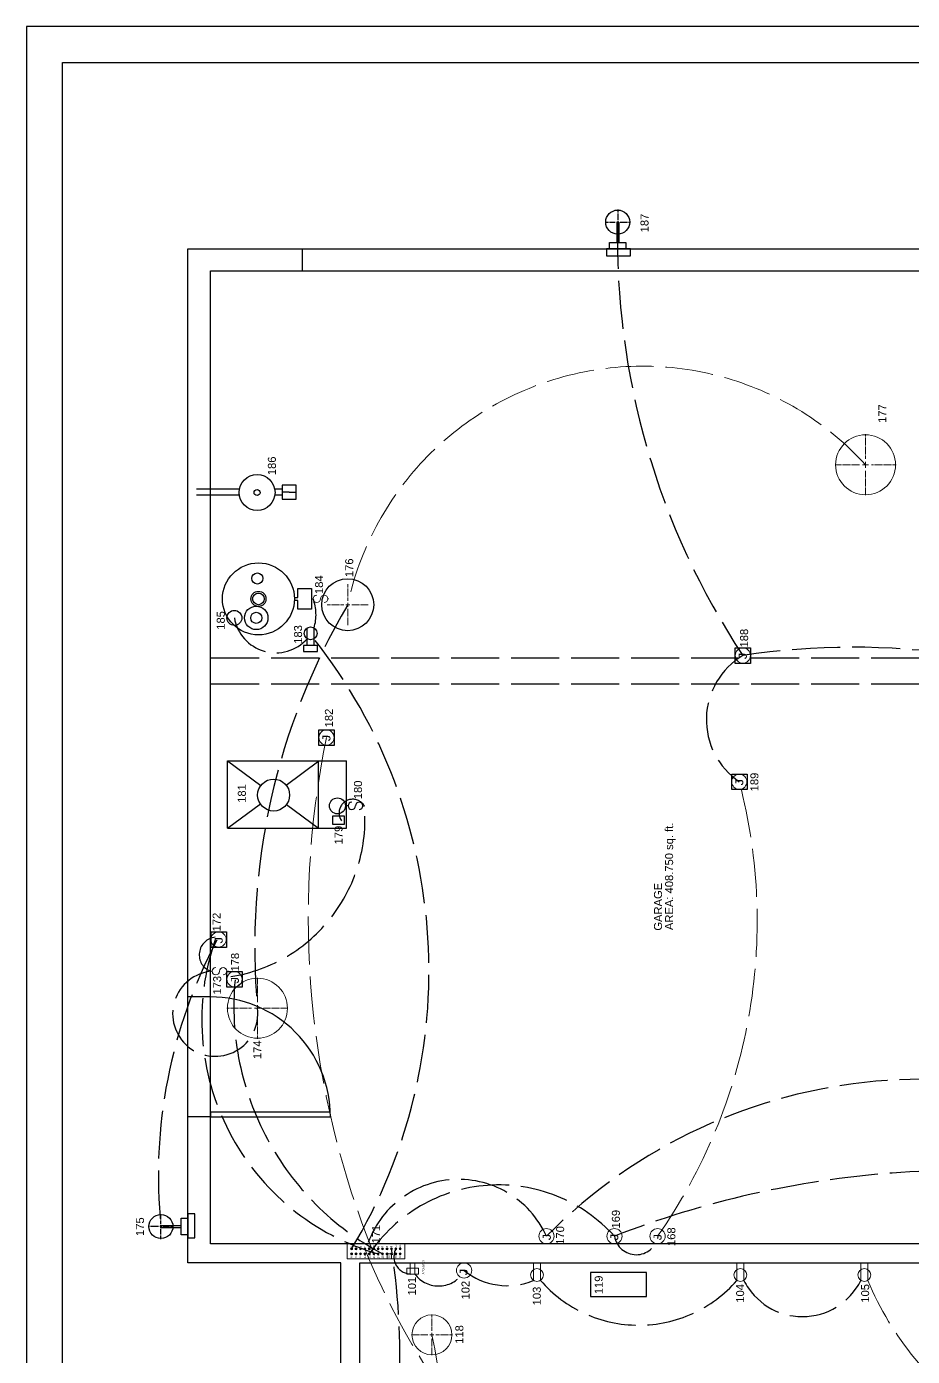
# Model space of a CAD drawing. Header units: inches. Extents: x 12 to 644, y -4 to 515.
# Drawn here: x 12.1 to 233.6, y 182.9 to 515.3 of the extents above; entities that cross this region are included whole.
import ezdxf

# ---------------------------------------------------------------- set-up
doc = ezdxf.new("R2010")
doc.units = ezdxf.units.IN
doc.header["$MEASUREMENT"] = 0
doc.linetypes.add('ACAD_ISO02W100', pattern=[15, 12, -3])
doc.linetypes.add('CENTER2', pattern=[1.125, 0.75, -0.125, 0.125, -0.125])
doc.layers.get('0').update_dxf_attribs({"color": 1, "lineweight": 9})
for name, color, linetype, lineweight in [('00-page-edge', 7, 'Continuous', 9), ('A101-Floorplan-1st-floor', 7, 'Continuous', 9), ('A101-Text', 7, 'Continuous', 9), ('E101-Electrical-1st-floor', 7, 'Continuous', 9)]:
    doc.layers.add(name, color=color, linetype=linetype, lineweight=lineweight)
doc.layers.get('0').off()
doc.styles.add('Reg', font='Courier New.ttf', dxfattribs={"height": 1})
doc.styles.add('Small', font='Arial.ttf', dxfattribs={"height": 0.5})
doc.styles.get("Standard").update_dxf_attribs({"font": 'Arial.ttf', "height": 2})

# ---------------------------------------------------------------- blocks, each defined once
blk = doc.blocks.new('driveway-area-led')
at = {"layer": 'E101-Electrical-1st-floor', "lineweight": 30}
for p, q in [((0, 2.82, -94.38), (-1.75, 2.82, -94.38)), ((-1.75, 2.82, -94.38), (-1.75, -3.18, -94.38)), ((0, -3.18, -94.38), (0, 2.82, -94.38)), ((0, 2.06, -94.38), (1.62, 2.06, -94.38)), ((0, -2.06, -94.38), (0, 2.06, -94.38)), ((1.62, 2.06, -94.38), (1.62, -2.06, -94.38)), ((6.7, 0.25, -94.38), (1.62, 0.25, -94.38)), ((-1.75, -3.18, -94.38), (0, -3.18, -94.38)), ((1.62, -2.06, -94.38), (0, -2.06, -94.38)), ((6.7, -0.25, -94.38), (1.62, -0.25, -94.38))]:
    blk.add_line(p, q, dxfattribs=at)
at = {"layer": 'E101-Electrical-1st-floor', "linetype": 'CENTER2', "lineweight": 30}
for p, q in [((6.1, 0, -94.38), (3.58, 0, -94.38)), ((6.7, 3.12, -94.38), (6.7, 0.6, -94.38)), ((9.82, 0, -94.38), (7.3, 0, -94.38)), ((6.7, -0.6, -94.38), (6.7, -3.12, -94.38))]:
    blk.add_line(p, q, dxfattribs=at)
at = {"layer": 'E101-Electrical-1st-floor', "linetype": 'Continuous', "lineweight": 30}
for p, q in [((7, 0, -94.38), (6.4, 0, -94.38)), ((6.7, 0.3, -94.38), (6.7, -0.3, -94.38))]:
    blk.add_line(p, q, dxfattribs=at)
at = {"layer": 'E101-Electrical-1st-floor', "lineweight": 30}
blk.add_circle((6.7, 0, -94.38), 3, dxfattribs=at)
blk = doc.blocks.new('garage-door-exit-to-trailer')
at = {"layer": 'A101-Floorplan-1st-floor', "lineweight": 30}
for p, q in [((0, 0), (0, -30)), ((1.25, 0), (0, 0)), ((1.25, 0), (1.25, -29.97))]:
    blk.add_line(p, q, dxfattribs=at)
blk.add_arc((0, 0), 30, 270, 0, dxfattribs=at)
blk = doc.blocks.new('L1-switch-173')
at = {"layer": 'E101-Electrical-1st-floor'}
for p, q in [((0, -0.41, -43), (0, 0, -43)), ((0, -4.08, -43), (0, -4.49, -43))]:
    blk.add_line(p, q, dxfattribs=at)
for centre, start, end in [((0, -1.32, -43), 0, 180), ((0, -1.34, -43), 180, 270), ((0, -3.17, -43), 180, 90)]:
    blk.add_arc(centre, 0.916, start, end, dxfattribs=at)
blk = doc.blocks.new('outdoor-led-175')
at = {"layer": 'E101-Electrical-1st-floor', "linetype": 'CENTER2', "lineweight": 30}
for p, q in [((-3.12, 6.7, -104.62), (-0.6, 6.7, -104.62)), ((0, 7.3, -104.62), (0, 9.82, -104.62)), ((0.6, 6.7, -104.62), (3.12, 6.7, -104.62)), ((0, 3.58, -104.62), (0, 6.1, -104.62))]:
    blk.add_line(p, q, dxfattribs=at)
at = {"layer": 'E101-Electrical-1st-floor', "linetype": 'Continuous', "lineweight": 30}
for p, q in [((-0.3, 6.7, -104.62), (0.3, 6.7, -104.62)), ((0, 6.4, -104.62), (0, 7, -104.62))]:
    blk.add_line(p, q, dxfattribs=at)
at = {"layer": 'E101-Electrical-1st-floor', "lineweight": 30}
for p, q in [((-0.25, 6.7, -104.62), (-0.25, 1.62, -104.62)), ((0.25, 6.7, -104.62), (0.25, 1.62, -104.62)), ((-2.82, 0, -104.62), (-2.82, -1.75, -104.62)), ((3.18, 0, -104.62), (-2.82, 0, -104.62)), ((-2.06, 0, -104.62), (-2.06, 1.62, -104.62)), ((-2.06, 1.62, -104.62), (2.06, 1.62, -104.62)), ((2.06, 0, -104.62), (-2.06, 0, -104.62)), ((2.06, 1.62, -104.62), (2.06, 0, -104.62)), ((3.18, -1.75, -104.62), (3.18, 0, -104.62)), ((-2.82, -1.75, -104.62), (3.18, -1.75, -104.62))]:
    blk.add_line(p, q, dxfattribs=at)
blk.add_circle((0, 6.7, -104.62), 3, dxfattribs=at)
blk = doc.blocks.new('L1-j-box-102')
at = {"layer": 'E101-Electrical-1st-floor'}
blk.add_circle((-1.9, 0.04, -15.62), 1.9, dxfattribs=at)
at = {"layer": 'E101-Electrical-1st-floor', "lineweight": 5, "style": 'Reg'}
blk.add_text('J', height=2, dxfattribs=at).set_placement((-3.35, -0.84, -15.62))
blk = doc.blocks.new('L1-duplex-103')
at = {"layer": 'E101-Electrical-1st-floor'}
for p, q in [((0, 0, -15.88), (-4.39, 0, -15.88)), ((0, -1.73, -15.88), (-4.38, -1.73, -15.88))]:
    blk.add_line(p, q, dxfattribs=at)
blk.add_circle((-3.03, -0.86, -15.88), 1.61, dxfattribs=at)
blk = doc.blocks.new('L1-duplex-104')
at = {"layer": 'E101-Electrical-1st-floor'}
for p, q in [((0, 0, -16.38), (-4.39, 0, -16.38)), ((0, -1.73, -16.38), (-4.38, -1.73, -16.38))]:
    blk.add_line(p, q, dxfattribs=at)
blk.add_circle((-3.03, -0.86, -16.38), 1.61, dxfattribs=at)
blk = doc.blocks.new('L1-duplex-105')
at = {"layer": 'E101-Electrical-1st-floor'}
for p, q in [((0, 0, -15.87), (-4.39, 0, -15.87)), ((0, -1.73, -15.87), (-4.38, -1.73, -15.87))]:
    blk.add_line(p, q, dxfattribs=at)
blk.add_circle((-3.03, -0.86, -15.87), 1.61, dxfattribs=at)
blk = doc.blocks.new('*U240')
at = {"layer": 'E101-Electrical-1st-floor', "color": 0, "linetype": 'CENTER2', "transparency": 16777216}
for p, q in [((0, 1), (0, 5.12)), ((-5.12, 0), (-1, 0)), ((1, 0), (5.12, 0)), ((0, -5.12), (0, -1))]:
    blk.add_line(p, q, dxfattribs=at)
at = {"layer": 'E101-Electrical-1st-floor', "color": 0, "linetype": 'Continuous', "transparency": 16777216}
for p, q in [((-0.5, 0), (0.5, 0)), ((0, -0.5), (0, 0.5))]:
    blk.add_line(p, q, dxfattribs=at)
blk = doc.blocks.new('L1-ceiling-led-118')
at = {"layer": 'E101-Electrical-1st-floor'}
blk.add_circle((0, 0, -94.12), 5, dxfattribs=at)
at = {"layer": 'E101-Electrical-1st-floor', "linetype": 'CENTER2'}
blk.add_blockref('*U240', (0, 0, -94.12), dxfattribs=at)
blk = doc.blocks.new('L1-ceiling-register-119')
at = {"layer": 'A101-Floorplan-1st-floor', "lineweight": 30}
for p, q in [((-6, 0, -95.12), (-6, -14, -95.12)), ((0, 0, -95.12), (-6, 0, -95.12)), ((0, -14, -95.12), (0, 0, -95.12)), ((-6, -14, -95.12), (0, -14, -95.12))]:
    blk.add_line(p, q, dxfattribs=at)
blk = doc.blocks.new('L1-ceiling-j-box-178')
at = {"layer": 'E101-Electrical-1st-floor', "lineweight": 30}
for p, q in [((-1.98, -1.95, -97.62), (-1.98, 1.9, -97.62)), ((-1.98, 1.9, -97.62), (0, 1.9, -97.62)), ((0, 1.9, -97.62), (1.93, 1.9, -97.62)), ((1.93, 1.9, -97.62), (1.93, -1.95, -97.62)), ((1.93, -1.95, -97.62), (-1.98, -1.95, -97.62))]:
    blk.add_line(p, q, dxfattribs=at)
at = {"layer": 'E101-Electrical-1st-floor'}
blk.add_circle((0, 0, -97.62), 1.9, dxfattribs=at)
at = {"layer": 'E101-Electrical-1st-floor', "lineweight": 5, "style": 'Reg'}
blk.add_text('J', height=2, dxfattribs=at).set_placement((-1.27, -1.1, -97.62))
blk = doc.blocks.new('L1-ceiling-j-box-172')
at = {"layer": 'E101-Electrical-1st-floor', "lineweight": 30}
for p, q in [((-1.98, -1.95, -98.88), (-1.98, 1.9, -98.88)), ((-1.98, 1.9, -98.88), (0, 1.9, -98.88)), ((0, 1.9, -98.88), (1.93, 1.9, -98.88)), ((1.93, 1.9, -98.88), (1.93, -1.95, -98.88)), ((1.93, -1.95, -98.88), (-1.98, -1.95, -98.88))]:
    blk.add_line(p, q, dxfattribs=at)
at = {"layer": 'E101-Electrical-1st-floor'}
blk.add_circle((0, 0, -98.88), 1.9, dxfattribs=at)
at = {"layer": 'E101-Electrical-1st-floor', "lineweight": 5, "style": 'Reg'}
blk.add_text('J', height=2, dxfattribs=at).set_placement((-1.24, -1.02, -98.88))
blk = doc.blocks.new('L1-j-box-182')
at = {"layer": 'E101-Electrical-1st-floor', "lineweight": 30}
for p, q in [((-1.98, -1.95, -100.38), (-1.98, 1.9, -100.38)), ((-1.98, 1.9, -100.38), (0, 1.9, -100.38)), ((0, 1.9, -100.38), (1.93, 1.9, -100.38)), ((1.93, 1.9, -100.38), (1.93, -1.95, -100.38)), ((1.93, -1.95, -100.38), (-1.98, -1.95, -100.38))]:
    blk.add_line(p, q, dxfattribs=at)
at = {"layer": 'E101-Electrical-1st-floor'}
blk.add_circle((0, 0, -100.38), 1.9, dxfattribs=at)
at = {"layer": 'E101-Electrical-1st-floor', "lineweight": 5, "style": 'Reg'}
blk.add_text('J', height=2, dxfattribs=at).set_placement((-1.16, -0.99, -100.38))
blk = doc.blocks.new('water-heater-switch')
at = {"layer": 'E101-Electrical-1st-floor'}
for p, q in [((0, -0.41), (0, 0)), ((0, -4.08), (0, -4.32))]:
    blk.add_line(p, q, dxfattribs=at)
for centre, start, end in [((0, -1.32), 0, 180), ((0, -1.34), 180, 270), ((0, -3.17), 180, 90)]:
    blk.add_arc(centre, 0.916, start, end, dxfattribs=at)
blk = doc.blocks.new('L1-water-heater-184')
at = {"layer": 'E101-Electrical-1st-floor', "lineweight": -3}
blk.add_lwpolyline([(0.37, -9), (0.37, -9.86), (2.56, -9.86), (2.56, -13.25), (-2.56, -13.25), (-2.56, -9.86), (-0.38, -9.86), (-0.38, -9)], dxfattribs=at)
for centre, radius in [((0, 0), 9), ((-4.75, 0.55), 2.93), ((-4.75, 0.55), 1.39), ((0, 0), 1.88), ((0, 0), 1.45), ((5.1, 0.27), 1.39)]:
    blk.add_circle(centre, radius, dxfattribs=at)
blk.add_blockref('water-heater-switch', (0, -13.25), dxfattribs=at)
blk = doc.blocks.new('L1-framing-for-expansion-tank')
at = {"layer": 'A101-Floorplan-1st-floor', "lineweight": -3}
for p, q in [((1, 14.24), (1, 24.95)), ((2.5, 14.22), (2.5, 24.95)), ((1, 3.5), (1, 5.36)), ((1.75, 1.75), (1.75, 3.5)), ((2.5, 3.5), (2.5, 5.38)), ((1.75, 1.75), (1.75, 0))]:
    blk.add_line(p, q, dxfattribs=at)
blk.add_lwpolyline([(0, 0), (3.5, 0), (3.5, 3.5), (0, 3.5)], close=True, dxfattribs=at)
blk.add_lwpolyline([(0, 0), (3.5, 0), (3.5, 3.5), (0, 3.5)], close=True, dxfattribs=at)
blk = doc.blocks.new('L1-expansion-tank-186-reference')
at = {"layer": 'A101-Floorplan-1st-floor', "lineweight": -3}
for radius in [4.49, 0.75]:
    blk.add_circle((388.22, -77.44), radius, dxfattribs=at)
blk = doc.blocks.new('L1-water-heater-184-reference')
at = {"layer": 'A101-Floorplan-1st-floor'}
for p, q in [((0, -13.66), (0, -13.25)), ((0, -17.33), (0, -17.57))]:
    blk.add_line(p, q, dxfattribs=at)
at = {"layer": 'A101-Floorplan-1st-floor', "lineweight": -3}
blk.add_lwpolyline([(0.37, -9), (0.37, -9.86), (2.56, -9.86), (2.56, -13.25), (-2.56, -13.25), (-2.56, -9.86), (-0.38, -9.86), (-0.38, -9)], dxfattribs=at)
for centre, radius in [((0, 0), 9), ((-4.75, 0.55), 2.93), ((-4.75, 0.55), 1.39), ((0, 0), 1.88), ((0, 0), 1.45), ((5.1, 0.27), 1.39)]:
    blk.add_circle(centre, radius, dxfattribs=at)
at = {"layer": 'A101-Floorplan-1st-floor'}
for centre, start, end in [((0, -14.57), 0, 180), ((0, -14.59), 180, 270), ((0, -16.42), 180, 90)]:
    blk.add_arc(centre, 0.916, start, end, dxfattribs=at)
blk = doc.blocks.new('L1-ceiling-j-box-188')
at = {"layer": 'E101-Electrical-1st-floor', "lineweight": 30}
for p, q in [((-1.98, -1.95, -96.38), (-1.98, 1.9, -96.38)), ((-1.98, 1.9, -96.38), (0, 1.9, -96.38)), ((0, 1.9, -96.38), (1.93, 1.9, -96.38)), ((1.93, 1.9, -96.38), (1.93, -1.95, -96.38)), ((1.93, -1.95, -96.38), (-1.98, -1.95, -96.38))]:
    blk.add_line(p, q, dxfattribs=at)
at = {"layer": 'E101-Electrical-1st-floor'}
blk.add_circle((0, 0, -96.38), 1.9, dxfattribs=at)
at = {"layer": 'E101-Electrical-1st-floor', "lineweight": 5, "style": 'Reg'}
blk.add_text('J', height=2, dxfattribs=at).set_placement((-1.16, -0.99, -96.38))
blk = doc.blocks.new('L1-ceiling-j-box-189')
at = {"layer": 'E101-Electrical-1st-floor', "lineweight": 30}
for p, q in [((-1.98, -1.95, -101.5), (-1.98, 1.9, -101.5)), ((-1.98, 1.9, -101.5), (0, 1.9, -101.5)), ((0, 1.9, -101.5), (1.93, 1.9, -101.5)), ((1.93, 1.9, -101.5), (1.93, -1.95, -101.5)), ((1.93, -1.95, -101.5), (-1.98, -1.95, -101.5))]:
    blk.add_line(p, q, dxfattribs=at)
at = {"layer": 'E101-Electrical-1st-floor'}
blk.add_circle((0, 0, -101.5), 1.9, dxfattribs=at)
at = {"layer": 'E101-Electrical-1st-floor', "lineweight": 5, "style": 'Reg'}
blk.add_text('J', height=2, dxfattribs=at).set_placement((-1.16, -0.99, -101.5))
blk = doc.blocks.new('L1-j-box-168')
at = {"layer": 'E101-Electrical-1st-floor'}
blk.add_circle((0, 0, -74.5), 1.9, dxfattribs=at)
at = {"layer": 'E101-Electrical-1st-floor', "lineweight": 5, "style": 'Reg'}
blk.add_text('J', height=2, dxfattribs=at).set_placement((-1.26, -0.99, -74.5))
blk = doc.blocks.new('L1-j-box-169')
at = {"layer": 'E101-Electrical-1st-floor'}
blk.add_circle((0, 0, -58), 1.9, dxfattribs=at)
at = {"layer": 'E101-Electrical-1st-floor', "lineweight": 5, "style": 'Reg'}
blk.add_text('J', height=2, dxfattribs=at).set_placement((-1.26, -0.96, -58))
blk = doc.blocks.new('L1-Furnace-181')
at = {"layer": 'E101-Electrical-1st-floor', "lineweight": -3, "elevation": -22.75}
blk.add_lwpolyline([(-4.59, -1.75), (-2.59, -1.75), (-2.59, 1.25), (-4.59, 1.25)], close=True, dxfattribs=at)
blk = doc.blocks.new('L1-furnace-181-reference')
at = {"layer": 'A101-Floorplan-1st-floor', "lineweight": -3}
for p, q in [((0, 29.75), (6.04, 21.52)), ((0, 29.75), (0, 0)), ((16.8, 29.75), (16.8, 0)), ((10.77, 15.08), (16.8, 6.87)), ((0, 0), (16.8, 0))]:
    blk.add_line(p, q, dxfattribs=at)
for points in [[(0, 29.75), (16.8, 29.75), (10.65, 21.42)], [(5.89, 14.99), (-0.01, 7), (16.8, 7)]]:
    blk.add_lwpolyline(points, dxfattribs=at)
for centre, radius in [((8.27, 18.2), 4), ((5.56, 2.25), 2)]:
    blk.add_circle(centre, radius, dxfattribs=at)
at = {"layer": 'A101-Floorplan-1st-floor', "lineweight": 5}
blk.add_blockref('L1-Furnace-181', (5.56, 2.25, 22.75), dxfattribs=at)
blk = doc.blocks.new('L1-ceiling-led-176')
at = {"layer": 'E101-Electrical-1st-floor', "linetype": 'CENTER2'}
for p, q in [((0, 1, -100.88), (0, 5.12, -100.88)), ((-5.12, 0, -100.88), (-1, 0, -100.88)), ((1, 0, -100.88), (5.12, 0, -100.88)), ((0, -5.12, -100.88), (0, -1, -100.88))]:
    blk.add_line(p, q, dxfattribs=at)
at = {"layer": 'E101-Electrical-1st-floor', "linetype": 'Continuous'}
for p, q in [((-0.5, 0, -100.88), (0.5, 0, -100.88)), ((0, -0.5, -100.88), (0, 0.5, -100.88))]:
    blk.add_line(p, q, dxfattribs=at)
blk = doc.blocks.new('L1-garage-ceiling-led-176')
at = {"layer": 'E101-Electrical-1st-floor', "lineweight": -3}
blk.add_circle((0, 0, -100.88), 6.5, dxfattribs=at)
at = {"lineweight": -3}
blk.add_blockref('L1-ceiling-led-176', (0, 0), dxfattribs=at)
blk = doc.blocks.new('*U309')
at = {"layer": 'E101-Electrical-1st-floor', "color": 0, "linetype": 'CENTER2', "transparency": 16777216}
for p, q in [((0, 1.5), (0, 7.62)), ((-7.62, 0), (-1.5, 0)), ((1.5, 0), (7.62, 0)), ((0, -7.62), (0, -1.5))]:
    blk.add_line(p, q, dxfattribs=at)
at = {"layer": 'E101-Electrical-1st-floor', "color": 0, "linetype": 'Continuous', "transparency": 16777216}
for p, q in [((-0.75, 0), (0.75, 0)), ((0, -0.75), (0, 0.75))]:
    blk.add_line(p, q, dxfattribs=at)
blk = doc.blocks.new('L1-garage-ceiling-led-174')
at = {"layer": 'E101-Electrical-1st-floor'}
blk.add_circle((0, 0, -98.88), 7.5, dxfattribs=at)
at = {"layer": 'E101-Electrical-1st-floor', "linetype": 'CENTER2'}
blk.add_blockref('*U309', (0, 0, -98.88), dxfattribs=at)
blk = doc.blocks.new('L1-garage-ceiling-led-177')
at = {"layer": 'E101-Electrical-1st-floor', "linetype": 'CENTER2'}
for p, q in [((0, 1.5, -96.25), (0, 7.62, -96.25)), ((-7.62, 0, -96.25), (-1.5, 0, -96.25)), ((1.5, 0, -96.25), (7.62, 0, -96.25)), ((0, -7.62, -96.25), (0, -1.5, -96.25))]:
    blk.add_line(p, q, dxfattribs=at)
at = {"layer": 'E101-Electrical-1st-floor', "linetype": 'Continuous'}
for p, q in [((-0.75, 0, -96.25), (0.75, 0, -96.25)), ((0, -0.75, -96.25), (0, 0.75, -96.25))]:
    blk.add_line(p, q, dxfattribs=at)
at = {"layer": 'E101-Electrical-1st-floor'}
blk.add_circle((0, 0, -96.25), 7.5, dxfattribs=at)
blk = doc.blocks.new('L1-186')
at = {"layer": 'A101-Floorplan-1st-floor', "lineweight": -3}
for radius in [4.49, 0.75]:
    blk.add_circle((0, 0), radius, dxfattribs=at)
blk = doc.blocks.new('L1-186-expansion-tank')
at = {"layer": 'E101-Electrical-1st-floor', "lineweight": -3}
for radius in [4.49, 0.75]:
    blk.add_circle((0, 0), radius, dxfattribs=at)
blk = doc.blocks.new('GE-125A-subpanel-171')
at = {"lineweight": 5}
for p, q in [((0, -14.38, -48.5), (0, 0, -48.5)), ((0, 0, -48.5), (3.75, 0, -48.5)), ((3.75, -15.19, -48.5), (3.75, 0.81, -48.5)), ((1, -1.11, -48.5), (1.5, -1.11, -48.5)), ((1, -2.21, -48.5), (1.5, -2.21, -48.5)), ((1, -3.32, -48.5), (1.5, -3.32, -48.5)), ((1.25, -1.36, -48.5), (1.25, -0.86, -48.5)), ((1.25, -2.46, -48.5), (1.25, -1.96, -48.5)), ((1.25, -3.57, -48.5), (1.25, -3.07, -48.5)), ((2.25, -1.11, -48.5), (2.75, -1.11, -48.5)), ((2.25, -2.21, -48.5), (2.75, -2.21, -48.5)), ((2.25, -3.32, -48.5), (2.75, -3.32, -48.5)), ((2.5, -1.36, -48.5), (2.5, -0.86, -48.5)), ((2.5, -2.46, -48.5), (2.5, -1.96, -48.5)), ((2.5, -3.57, -48.5), (2.5, -3.07, -48.5)), ((1, -4.42, -48.5), (1.5, -4.42, -48.5)), ((1, -5.53, -48.5), (1.5, -5.53, -48.5)), ((1, -6.64, -48.5), (1.5, -6.64, -48.5)), ((1.25, -4.67, -48.5), (1.25, -4.17, -48.5)), ((1.25, -5.78, -48.5), (1.25, -5.28, -48.5)), ((1.25, -6.89, -48.5), (1.25, -6.39, -48.5)), ((2.25, -4.42, -48.5), (2.75, -4.42, -48.5)), ((2.25, -5.53, -48.5), (2.75, -5.53, -48.5)), ((2.25, -6.64, -48.5), (2.75, -6.64, -48.5)), ((2.5, -4.67, -48.5), (2.5, -4.17, -48.5)), ((2.5, -5.78, -48.5), (2.5, -5.28, -48.5)), ((2.5, -6.89, -48.5), (2.5, -6.39, -48.5)), ((1.25, -9.96, -48.5), (0, -9.96, -48.5)), ((0, -9.96, -48.5), (0, -11.06, -48.5)), ((1, -7.74, -48.5), (1.5, -7.74, -48.5)), ((1, -8.85, -48.5), (1.5, -8.85, -48.5)), ((1, -9.96, -48.5), (1.5, -9.96, -48.5)), ((1.25, -7.99, -48.5), (1.25, -7.49, -48.5)), ((1.25, -9.1, -48.5), (1.25, -8.6, -48.5)), ((1.25, -10.21, -48.5), (1.25, -9.71, -48.5)), ((1.25, -11.06, -48.5), (1.25, -9.96, -48.5)), ((2.25, -7.74, -48.5), (2.75, -7.74, -48.5)), ((2.25, -8.85, -48.5), (2.75, -8.85, -48.5)), ((2.25, -9.96, -48.5), (2.75, -9.96, -48.5)), ((2.5, -7.99, -48.5), (2.5, -7.49, -48.5)), ((2.5, -9.1, -48.5), (2.5, -8.6, -48.5)), ((2.5, -10.21, -48.5), (2.5, -9.71, -48.5)), ((0, -11.06, -48.5), (1.25, -11.06, -48.5)), ((1, -11.06, -48.5), (1.5, -11.06, -48.5)), ((1, -12.17, -48.5), (1.5, -12.17, -48.5)), ((1, -13.27, -48.5), (1.5, -13.27, -48.5)), ((1.25, -11.31, -48.5), (1.25, -10.81, -48.5)), ((1.25, -12.42, -48.5), (1.25, -11.92, -48.5)), ((1.25, -13.52, -48.5), (1.25, -13.02, -48.5)), ((2.25, -11.06, -48.5), (2.75, -11.06, -48.5)), ((2.25, -12.17, -48.5), (2.75, -12.17, -48.5)), ((2.25, -13.27, -48.5), (2.75, -13.27, -48.5)), ((2.5, -11.31, -48.5), (2.5, -10.81, -48.5)), ((2.5, -12.42, -48.5), (2.5, -11.92, -48.5)), ((2.5, -13.52, -48.5), (2.5, -13.02, -48.5)), ((0, -14.38, -48.5), (3.75, -14.38, -48.5))]:
    blk.add_line(p, q, dxfattribs=at)
for centre in [(1.25, -1.11, -48.5), (1.25, -2.21, -48.5), (1.25, -3.32, -48.5), (2.5, -1.11, -48.5), (2.5, -2.21, -48.5), (2.5, -3.32, -48.5), (1.25, -4.42, -48.5), (1.25, -5.53, -48.5), (1.25, -6.64, -48.5), (2.5, -4.42, -48.5), (2.5, -5.53, -48.5), (2.5, -6.64, -48.5), (1.25, -7.74, -48.5), (1.25, -8.85, -48.5), (1.25, -9.96, -48.5), (2.5, -7.74, -48.5), (2.5, -8.85, -48.5), (2.5, -9.96, -48.5), (1.25, -11.06, -48.5), (1.25, -12.17, -48.5), (1.25, -13.27, -48.5), (2.5, -11.06, -48.5), (2.5, -12.17, -48.5), (2.5, -13.27, -48.5)]:
    blk.add_circle(centre, 0.25, dxfattribs=at)
at = {"lineweight": 5, "style": 'Small'}
for s, p in [('nc', (0.13, -1.28, -48.5)), ('nc', (0.13, -2.39, -48.5)), ('nc', (0.14, -3.49, -48.5)), ('1', (2.77, -1.36, -48.5)), ('3', (2.83, -3.59, -48.5)), ('2', (2.83, -2.47, -48.5)), ('13', (0.1, -6.92, -48.5)), ('12', (0.12, -5.79, -48.5)), ('11', (0.18, -4.7, -48.5)), ('4', (2.85, -4.67, -48.5)), ('5', (2.84, -5.79, -48.5)), ('nc', (2.87, -6.81, -48.5)), ('14', (0.11, -8, -48.5)), ('15', (0.11, -9.11, -48.5)), ('6', (2.85, -8.02, -48.5)), ('7', (2.86, -9.11, -48.5)), ('8', (2.88, -10.2, -48.5)), ('nc', (0.13, -13.46, -48.5)), ('16', (0.12, -10.82, -48.5)), ('nc', (0.14, -12.36, -48.5)), ('10', (2.83, -12.42, -48.5)), ('9', (2.87, -11.28, -48.5)), ('nc', (2.86, -13.46, -48.5))]:
    blk.add_text(s, height=0.5, dxfattribs=at).set_placement(p)
blk = doc.blocks.new('wall-afci+gfci')
at = {"layer": 'E101-Electrical-1st-floor'}
for p, q in [((0, 0), (1.44, 0)), ((0, -2.91), (0, 0)), ((1.44, -2.91), (1.44, 0)), ((2.76, -0.87), (0, -0.87)), ((2.76, -2.03), (0, -2.03)), ((1.44, -2.91), (0, -2.91))]:
    blk.add_line(p, q, dxfattribs=at)
at = {"layer": 'E101-Electrical-1st-floor', "lineweight": 5, "style": 'Small'}
blk.add_text('AFCI/GFCI', height=0.5, dxfattribs=at).set_placement((-0.04, -4.37))

msp = doc.modelspace()

# ---------------------------------------------------------------- linework, layer by layer
at = {"layer": '00-page-edge', "lineweight": -3}
for points in [[(12.0961, -4.0387), (619.3969, -4.0387), (619.3969, 515.3126), (12.0961, 515.3126)], [(565.3969, 4.9613), (21.0961, 4.9613), (21.0961, 506.3126), (565.3969, 506.3126)]]:
    msp.add_lwpolyline(points, close=True, dxfattribs=at)
at = {"layer": 'A101-Floorplan-1st-floor', "lineweight": -3}
for p, q in [((52.3788, 206.3187), (52.3788, 459.7508)), ((52.3788, 459.7508), (285.7225, 459.7508)), ((81.0663, 454.2508), (81.0663, 459.7508)), ((58.0663, 272.7821), (52.3788, 272.7821)), ((58.0663, 242.7861), (52.3788, 242.7861)), ((90.6913, 206.3187), (52.3788, 206.3187)), ((90.6913, 51.2875), (90.6913, 206.3187)), ((95.4413, 56.0375), (95.4413, 206.3187)), ((95.4413, 206.3187), (319.8232, 206.3187))]:
    msp.add_line(p, q, dxfattribs=at)
at = {"layer": 'A101-Floorplan-1st-floor', "linetype": 'ACAD_ISO02W100', "lineweight": -3}
for p, q in [((280.2225, 357.4437), (58.0663, 357.4437)), ((280.2225, 350.9437), (58.0663, 350.9437))]:
    msp.add_line(p, q, dxfattribs=at)
at = {"layer": 'A101-Floorplan-1st-floor', "lineweight": -3}
msp.add_lwpolyline([(278.3163, 349.8187), (315.0732, 349.8187), (315.0732, 211.0687), (58.0663, 211.0687), (58.0663, 454.2508), (280.2225, 454.2508), (280.2225, 349.8187)], dxfattribs=at)
msp.add_lwpolyline([(81.285, 359.1248), (84.785, 359.1248), (84.785, 360.6248), (81.285, 360.6248)], close=True, dxfattribs=at)
at = {"layer": 'E101-Electrical-1st-floor', "lineweight": -3}
for p, q in [((82.2275, 360.6248), (82.2275, 365.0067)), ((83.958, 360.6248), (83.958, 365.0163)), ((92.4687, 320.5321), (92.0631, 320.5321)), ((96.1461, 320.5321), (96.5516, 320.5321))]:
    msp.add_line(p, q, dxfattribs=at)
for centre, radius in [((64.037, 367.5197), 1.8695), ((83.1002, 363.6571), 1.6072)]:
    msp.add_circle(centre, radius, dxfattribs=at)
at = {"layer": 'E101-Electrical-1st-floor'}
msp.add_circle((142.0663, 212.9663), 1.8976, dxfattribs=at)
at = {"layer": 'E101-Electrical-1st-floor', "linetype": 'ACAD_ISO02W100', "lineweight": -3}
for centre, radius, start, end in [((348.5685, 462.25), 188.745, 178.633577, 213.49077), ((73.3645, 368.3041), 11.092, 342.757692, 20.969281), ((237.757, 285.3415), 168.6451, 149.545995, 185.238571), ((74.3884, 369.2974), 10.5029, 189.744974, 318.276908), ((-21.6617, 279.2596), 134.3535, 328.878659, 38.174422), ((218.5791, 179.0342), 181.1529, 81.492461, 98.705679), ((200.715, 342.0571), 18.6728, 120.777499, 236.043372), ((56.878, 317.1716), 39.8157, 279.115358, 4.841557), ((93.6252, 318.7706), 3.4156, 31.046071, 215.126635), ((170.8621, 228.1013), 125.8268, 152.097377, 185.797216), ((59.6766, 283.3059), 4.4163, 95.282505, 248.614551), ((116.8174, 267.1278), 60.9284, 160.895981, 253.969216), ((59.2598, 268.5786), 10.6443, 94.245217, 7.368479), ((134.0844, 270.498), 70.1665, 174.658835, 241.958179), ((236.1302, 119.8269), 132.3744, 54.848465, 135.282954), ((246.6965, -11.8894), 241.3278, 77.363963, 111.291744), ((120.1123, 203.1035), 24.0677, 24.191976, 166.874866), ((130.1462, 186.7505), 39.0338, 42.192049, 146.016275), ((164.5392, 213.9051), 5.5529, 189.733834, 349.261972), ((-67.633, 182.7549), 173.0723, 343.651088, 8.996427), ((108.2617, 207.8283), 4.3299, 152.632696, 266.870264), ((115.1133, 207.9117), 7.3843, 216.639772, 329.517312), ((132.2461, 217.7179), 17.1105, 230.995232, 292.651573), ((165.1329, 223.2609), 32.5306, 220.958296, 319.019432), ((206.0589, 209.2124), 16.3456, 206.430216, 333.532404)]:
    msp.add_arc(centre, radius, start, end, dxfattribs=at)
at = {"layer": 'E101-Electrical-1st-floor', "linetype": 'ACAD_ISO02W100', "lineweight": 5}
for centre, radius, start, end in [((166.0939, 355.0526), 75.3823, 42.30169, 167.927514), ((306.5876, 292.6514), 224.0759, 168.428229, 202.039269), ((57.4531, 291.8214), 137.3015, 324.947729, 14.659443), ((261.3988, 276.3777), 177.6642, 202.001676, 256.309967), ((291.7131, 230.3807), 74.9023, 202.317956, 271.561145), ((-169.2458, 131.1781), 288.4042, 348.572556, 11.427444)]:
    msp.add_arc(centre, radius, start, end, dxfattribs=at)
at = {"layer": 'E101-Electrical-1st-floor', "lineweight": -3}
for centre, start, end in [((93.3847, 320.5321), 90, 270), ((93.3982, 320.5321), 270, 360), ((95.2301, 320.5321), 270, 180)]:
    msp.add_arc(centre, 0.916, start, end, dxfattribs=at)

# ---------------------------------------------------------------- block references
at = {"lineweight": 5, "rotation": 89.99999999999999}
for name, p in [('L1-framing-for-expansion-tank', (79.5157, 397.1529)), ('wall-afci+gfci', (107.1532, 203.5049))]:
    msp.add_blockref(name, p, dxfattribs=at)
at = {"lineweight": -3, "rotation": 89.99999999999999}
for name, p in [('L1-switch-173', (58.0663, 279.1937, 43)), ('garage-door-exit-to-trailer', (58.0663, 242.7861))]:
    msp.add_blockref(name, p, dxfattribs=at)
at = {"layer": 'A101-Floorplan-1st-floor', "lineweight": 5, "rotation": 89.99999999999999}
for name, p in [('L1-expansion-tank-186-reference', (-7.7215, 10.6355)), ('L1-186', (69.7149, 398.8578)), ('L1-water-heater-184-reference', (70.0663, 372.2735)), ('L1-furnace-181-reference', (92.0631, 314.9748)), ('GE-125A-subpanel-171', (92.2488, 207.3187, 48.5)), ('L1-ceiling-register-119', (153.0663, 203.8858, 95.125))]:
    msp.add_blockref(name, p, dxfattribs=at)
at = {"layer": 'E101-Electrical-1st-floor', "lineweight": -3, "rotation": 89.99999999999999}
for name, p in [('driveway-area-led', (159.8772, 459.7508, 94.375)), ('outdoor-led-175', (52.3788, 215.3918, 104.625))]:
    msp.add_blockref(name, p, dxfattribs=at)
at = {"layer": 'E101-Electrical-1st-floor', "lineweight": 5, "rotation": 89.99999999999999}
for name, p in [('L1-garage-ceiling-led-177', (221.8475, 405.7875, 96.25)), ('L1-186-expansion-tank', (69.7149, 398.8578)), ('L1-water-heater-184', (70.0663, 372.2735)), ('L1-garage-ceiling-led-176', (92.3788, 370.8187, 100.875)), ('L1-ceiling-j-box-188', (191.16, 358.1, 96.375)), ('L1-j-box-182', (87.0663, 337.6, 100.375)), ('L1-ceiling-j-box-189', (190.285, 326.5687, 101.5)), ('L1-ceiling-j-box-172', (60.1021, 287.1492, 98.875)), ('L1-ceiling-j-box-178', (64.0663, 277.1937, 97.625)), ('L1-garage-ceiling-led-174', (69.8163, 269.9437, 98.875)), ('L1-j-box-169', (159.0663, 212.9663, 58)), ('L1-j-box-168', (169.852, 212.966, 74.5)), ('L1-j-box-102', (121.5127, 206.3187, 15.625)), ('L1-duplex-103', (138.8358, 206.3187, 15.875)), ('L1-duplex-104', (189.6913, 206.3187, 16.375)), ('L1-duplex-105', (220.6913, 206.3187, 15.875)), ('L1-ceiling-led-118', (113.4413, 188.3187, 94.125))]:
    msp.add_blockref(name, p, dxfattribs=at)

# ---------------------------------------------------------------- texts
at = {"layer": 'A101-Floorplan-1st-floor', "lineweight": 5}
for s, p in [('181', (66.9054, 321.2919)), ('119', (156.1309, 198.4736))]:
    msp.add_text(s, height=2, rotation=90, dxfattribs=at).set_placement(p)
at = {"layer": 'A101-Text', "lineweight": 5}
for s, p in [('AREA: 408.750 sq. ft.', (173.7313, 289.4865)), ('GARAGE', (170.959, 289.3389))]:
    msp.add_text(s, height=2, rotation=90, dxfattribs=at).set_placement(p)
at = {"layer": 'E101-Electrical-1st-floor', "lineweight": 5}
for s, p in [('187', (167.5797, 463.8916)), ('177', (227.0329, 416.2494)), ('186', (74.4174, 403.1898)), ('176', (93.7622, 377.7129)), ('184', (86.2164, 373.4914)), ('185', (61.6434, 364.5532)), ('183', (80.9662, 361.047)), ('188', (192.484, 360.1297)), ('182', (88.6769, 340.1607)), ('180', (95.9463, 322.2021)), ('189', (195.0503, 324.1713)), ('179', (91.0875, 310.897)), ('172', (60.6074, 289.1599)), ('178', (65.2126, 279.1257)), ('173', (60.7419, 273.3598)), ('174', (70.7858, 257.2287)), ('169', (160.4164, 214.8893)), ('175', (41.4401, 213.0265)), ('171', (100.4657, 211.1469)), ('170', (146.4911, 210.838)), ('168', (174.2921, 210.5175)), ('101', (109.4399, 198.1609)), ('102', (122.8308, 197.1569)), ('103', (140.6542, 195.6949)), ('104', (191.4863, 196.3516)), ('105', (222.7392, 196.3597)), ('118', (121.2939, 186.0669))]:
    msp.add_text(s, height=2, rotation=90, dxfattribs=at).set_placement(p)
at = {"layer": 'E101-Electrical-1st-floor', "lineweight": 5, "style": 'Reg'}
msp.add_text('J', height=2, rotation=90, dxfattribs=at).set_placement((143.1516, 211.7025))

doc.saveas('drawing.dxf')
